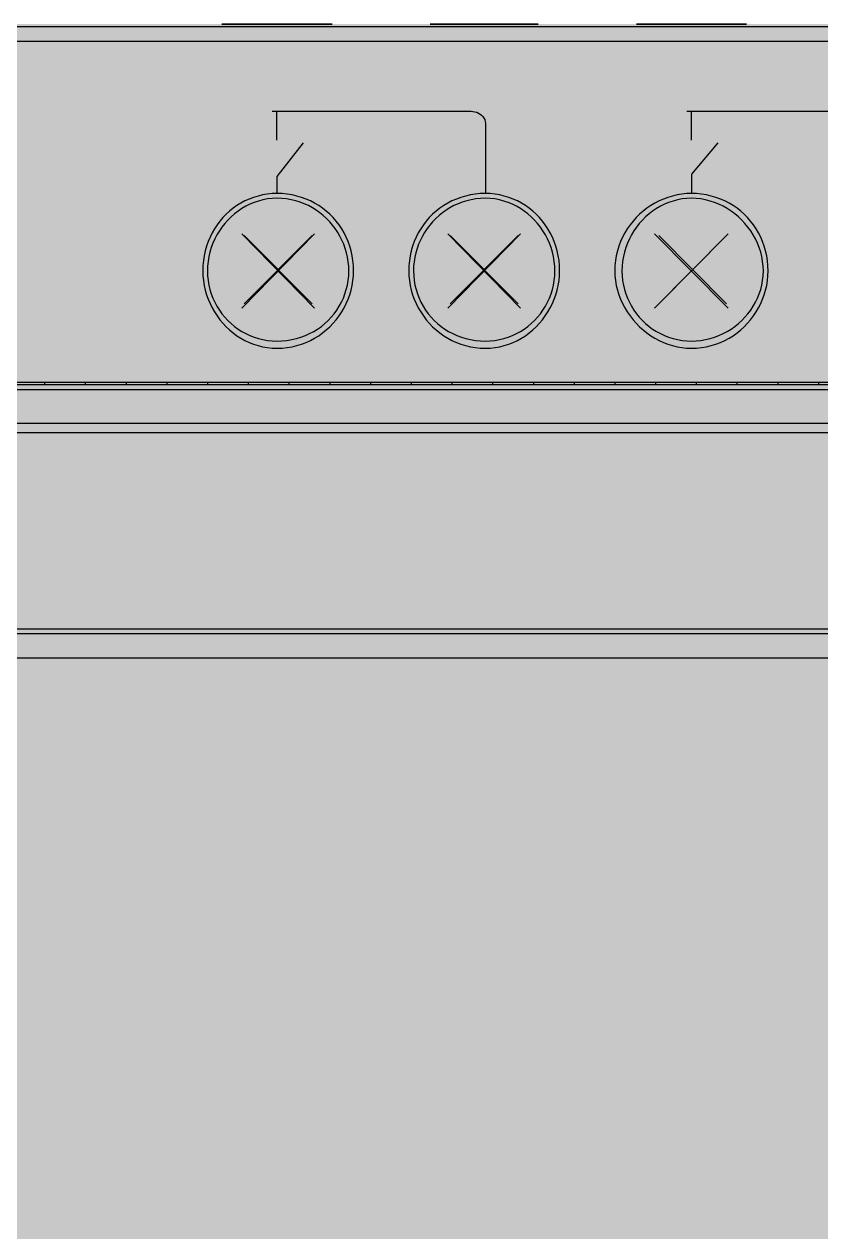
# Model space of a CAD drawing. Header units: millimetres. Extents: x 0 to 966, y -664 to 90.
# Drawn here: x 322 to 351.32, y 45.52 to 90 of the extents above; entities that cross this region are included whole.
import ezdxf

# ---------------------------------------------------------------- set-up
doc = ezdxf.new("R2010")
doc.units = ezdxf.units.MM
for name, color, linetype in [('HDL_BODY', 7, 'Continuous'), ('HDL_COLOUR', 7, 'Continuous'), ('HDL_DETAIL', 7, 'Continuous'), ('HDL_PRINT', 7, 'Continuous')]:
    doc.layers.add(name, color=color, linetype=linetype)

# ---------------------------------------------------------------- blocks, each defined once
blk = doc.blocks.new('M_MHD02R17U.1_FRONT')
at = {"layer": 'HDL_BODY', "true_color": 0x202126}
blk.add_hatch(color=250, dxfattribs=at).paths.add_polyline_path([(0, 0), (144, 0), (144, 90), (0, 90)])
at = {"layer": 'HDL_BODY', "true_color": 0x2a2a30}
blk.add_hatch(color=250, dxfattribs=at).paths.add_polyline_path([(0.4, 20.52), (143.6, 20.52), (143.6, 68.31), (0.4, 68.31)])
at = {"layer": 'HDL_COLOUR', "true_color": 0x1a332c}
for points in [[(81.302, 83.763), (81.124, 83.757), (80.948, 83.739), (80.776, 83.71), (80.607, 83.67), (80.442, 83.62), (80.282, 83.559), (80.126, 83.489), (79.976, 83.408), (79.831, 83.319), (79.693, 83.221), (79.56, 83.114), (79.434, 82.999), (79.315, 82.876), (79.204, 82.745), (79.1, 82.608), (79.004, 82.463), (78.917, 82.312), (78.839, 82.155), (78.77, 81.992), (78.71, 81.824), (78.661, 81.65), (78.622, 81.472), (78.593, 81.289), (78.576, 81.102), (78.57, 80.912), (78.576, 80.731), (78.593, 80.552), (78.622, 80.376), (78.661, 80.203), (78.71, 80.033), (78.77, 79.867), (78.839, 79.706), (78.917, 79.55), (79.004, 79.399), (79.1, 79.253), (79.204, 79.114), (79.315, 78.981), (79.434, 78.856), (79.56, 78.738), (79.693, 78.628), (79.831, 78.526), (79.976, 78.433), (80.126, 78.349), (80.282, 78.275), (80.442, 78.212), (80.607, 78.158), (80.776, 78.116), (80.948, 78.086), (81.124, 78.067), (81.302, 78.061), (81.491, 78.067), (81.676, 78.086), (81.857, 78.116), (82.034, 78.158), (82.206, 78.212), (82.373, 78.275), (82.534, 78.349), (82.69, 78.433), (82.839, 78.526), (82.982, 78.628), (83.118, 78.738), (83.247, 78.856), (83.369, 78.981), (83.483, 79.114), (83.588, 79.253), (83.685, 79.399), (83.774, 79.55), (83.853, 79.706), (83.923, 79.867), (83.983, 80.033), (84.033, 80.203), (84.072, 80.376), (84.1, 80.552), (84.118, 80.731), (84.124, 80.912), (84.118, 81.102), (84.1, 81.289), (84.072, 81.472), (84.033, 81.65), (83.983, 81.824), (83.923, 81.992), (83.853, 82.155), (83.774, 82.312), (83.685, 82.463), (83.588, 82.608), (83.483, 82.745), (83.369, 82.876), (83.247, 82.999), (83.118, 83.114), (82.982, 83.221), (82.839, 83.319), (82.69, 83.408), (82.534, 83.489), (82.373, 83.559), (82.206, 83.62), (82.034, 83.67), (81.857, 83.71), (81.676, 83.739), (81.491, 83.757), (81.302, 83.763)], [(88.975, 83.763), (88.786, 83.757), (88.601, 83.739), (88.42, 83.71), (88.244, 83.67), (88.072, 83.62), (87.905, 83.559), (87.744, 83.489), (87.589, 83.408), (87.439, 83.319), (87.296, 83.221), (87.16, 83.114), (87.031, 82.999), (86.909, 82.876), (86.795, 82.745), (86.69, 82.608), (86.592, 82.463), (86.504, 82.312), (86.424, 82.155), (86.355, 81.992), (86.294, 81.824), (86.245, 81.65), (86.205, 81.472), (86.177, 81.289), (86.159, 81.102), (86.153, 80.912), (86.159, 80.731), (86.177, 80.552), (86.205, 80.376), (86.245, 80.203), (86.294, 80.033), (86.355, 79.867), (86.424, 79.706), (86.504, 79.55), (86.592, 79.399), (86.69, 79.253), (86.795, 79.114), (86.909, 78.981), (87.031, 78.856), (87.16, 78.738), (87.296, 78.628), (87.439, 78.526), (87.589, 78.433), (87.744, 78.349), (87.905, 78.275), (88.072, 78.212), (88.244, 78.158), (88.42, 78.116), (88.601, 78.086), (88.786, 78.067), (88.975, 78.061), (89.153, 78.067), (89.329, 78.086), (89.501, 78.116), (89.67, 78.158), (89.835, 78.212), (89.995, 78.275), (90.151, 78.349), (90.301, 78.433), (90.446, 78.526), (90.584, 78.628), (90.717, 78.738), (90.843, 78.856), (90.962, 78.981), (91.073, 79.114), (91.177, 79.253), (91.273, 79.399), (91.36, 79.55), (91.438, 79.706), (91.507, 79.867), (91.567, 80.033), (91.616, 80.203), (91.655, 80.376), (91.684, 80.552), (91.701, 80.731), (91.707, 80.912), (91.701, 81.102), (91.684, 81.289), (91.655, 81.472), (91.616, 81.65), (91.567, 81.824), (91.507, 81.992), (91.438, 82.155), (91.36, 82.312), (91.273, 82.463), (91.177, 82.608), (91.073, 82.745), (90.962, 82.876), (90.843, 82.999), (90.717, 83.114), (90.584, 83.221), (90.446, 83.319), (90.301, 83.408), (90.151, 83.489), (89.995, 83.559), (89.835, 83.62), (89.67, 83.67), (89.501, 83.71), (89.329, 83.739), (89.153, 83.757), (88.975, 83.763)], [(96.558, 83.763), (96.379, 83.757), (96.202, 83.739), (96.028, 83.71), (95.856, 83.67), (95.688, 83.62), (95.525, 83.559), (95.365, 83.489), (95.21, 83.408), (95.061, 83.319), (94.917, 83.221), (94.779, 83.114), (94.648, 82.999), (94.523, 82.876), (94.407, 82.745), (94.298, 82.608), (94.197, 82.463), (94.105, 82.312), (94.022, 82.155), (93.949, 81.992), (93.886, 81.824), (93.833, 81.65), (93.792, 81.472), (93.761, 81.289), (93.743, 81.102), (93.736, 80.912), (93.743, 80.731), (93.761, 80.552), (93.792, 80.376), (93.833, 80.203), (93.886, 80.033), (93.949, 79.867), (94.022, 79.706), (94.105, 79.55), (94.197, 79.399), (94.298, 79.253), (94.407, 79.114), (94.523, 78.981), (94.648, 78.856), (94.779, 78.738), (94.917, 78.628), (95.061, 78.526), (95.21, 78.433), (95.365, 78.349), (95.525, 78.275), (95.688, 78.212), (95.856, 78.158), (96.028, 78.116), (96.202, 78.086), (96.379, 78.067), (96.558, 78.061), (96.746, 78.067), (96.931, 78.086), (97.112, 78.116), (97.289, 78.158), (97.46, 78.212), (97.627, 78.275), (97.788, 78.349), (97.944, 78.433), (98.093, 78.526), (98.236, 78.628), (98.372, 78.738), (98.502, 78.856), (98.623, 78.981), (98.737, 79.114), (98.843, 79.253), (98.94, 79.399), (99.029, 79.55), (99.108, 79.706), (99.178, 79.867), (99.238, 80.033), (99.288, 80.203), (99.327, 80.376), (99.356, 80.552), (99.373, 80.731), (99.379, 80.912), (99.373, 81.102), (99.356, 81.289), (99.327, 81.472), (99.288, 81.65), (99.238, 81.824), (99.178, 81.992), (99.108, 82.155), (99.029, 82.312), (98.94, 82.463), (98.843, 82.608), (98.737, 82.745), (98.623, 82.876), (98.502, 82.999), (98.372, 83.114), (98.236, 83.221), (98.093, 83.319), (97.944, 83.408), (97.788, 83.489), (97.627, 83.559), (97.46, 83.62), (97.289, 83.67), (97.112, 83.71), (96.931, 83.739), (96.746, 83.757), (96.558, 83.763)], [(81.302, 83.585), (81.127, 83.579), (80.956, 83.56), (80.787, 83.529), (80.623, 83.486), (80.463, 83.432), (80.308, 83.368), (80.157, 83.293), (80.013, 83.209), (79.873, 83.115), (79.741, 83.013), (79.614, 82.902), (79.495, 82.783), (79.383, 82.657), (79.279, 82.524), (79.183, 82.384), (79.095, 82.238), (79.016, 82.087), (78.947, 81.931), (78.887, 81.77), (78.837, 81.605), (78.798, 81.436), (78.769, 81.264), (78.752, 81.089), (78.746, 80.912), (78.752, 80.735), (78.769, 80.561), (78.798, 80.391), (78.837, 80.225), (78.887, 80.063), (78.947, 79.906), (79.016, 79.755), (79.095, 79.608), (79.183, 79.468), (79.279, 79.333), (79.383, 79.206), (79.495, 79.085), (79.614, 78.972), (79.741, 78.867), (79.873, 78.77), (80.013, 78.681), (80.157, 78.602), (80.308, 78.531), (80.463, 78.471), (80.623, 78.421), (80.787, 78.381), (80.956, 78.352), (81.127, 78.334), (81.302, 78.328), (81.488, 78.334), (81.669, 78.352), (81.847, 78.381), (82.019, 78.421), (82.186, 78.471), (82.348, 78.531), (82.505, 78.602), (82.655, 78.681), (82.799, 78.77), (82.936, 78.867), (83.065, 78.972), (83.188, 79.085), (83.302, 79.206), (83.409, 79.333), (83.506, 79.468), (83.595, 79.608), (83.675, 79.755), (83.746, 79.906), (83.806, 80.063), (83.856, 80.225), (83.896, 80.391), (83.925, 80.561), (83.942, 80.735), (83.948, 80.912), (83.943, 81.082), (83.926, 81.25), (83.9, 81.415), (83.863, 81.578), (83.817, 81.737), (83.761, 81.892), (83.696, 82.044), (83.622, 82.19), (83.539, 82.332), (83.449, 82.468), (83.35, 82.599), (83.244, 82.723), (83.13, 82.841), (83.009, 82.951), (82.882, 83.055), (82.748, 83.15), (82.608, 83.237), (82.462, 83.315), (82.31, 83.384), (82.153, 83.444), (81.992, 83.494), (81.826, 83.533), (81.655, 83.562), (81.481, 83.579), (81.302, 83.585)], [(88.975, 83.585), (88.796, 83.579), (88.622, 83.562), (88.451, 83.533), (88.285, 83.494), (88.124, 83.444), (87.967, 83.384), (87.815, 83.315), (87.669, 83.237), (87.529, 83.15), (87.395, 83.055), (87.268, 82.951), (87.147, 82.841), (87.033, 82.723), (86.927, 82.599), (86.828, 82.468), (86.737, 82.332), (86.655, 82.19), (86.581, 82.044), (86.516, 81.892), (86.46, 81.737), (86.414, 81.578), (86.377, 81.415), (86.351, 81.25), (86.334, 81.082), (86.329, 80.912), (86.335, 80.735), (86.352, 80.561), (86.381, 80.391), (86.421, 80.225), (86.471, 80.063), (86.531, 79.906), (86.602, 79.755), (86.682, 79.608), (86.771, 79.468), (86.868, 79.333), (86.975, 79.206), (87.089, 79.085), (87.212, 78.972), (87.341, 78.867), (87.478, 78.77), (87.622, 78.681), (87.772, 78.602), (87.929, 78.531), (88.091, 78.471), (88.258, 78.421), (88.43, 78.381), (88.608, 78.352), (88.789, 78.334), (88.975, 78.328), (89.15, 78.334), (89.321, 78.352), (89.49, 78.381), (89.654, 78.421), (89.814, 78.471), (89.969, 78.531), (90.12, 78.602), (90.264, 78.681), (90.404, 78.77), (90.536, 78.867), (90.663, 78.972), (90.782, 79.085), (90.894, 79.206), (90.998, 79.333), (91.094, 79.468), (91.182, 79.608), (91.261, 79.755), (91.33, 79.906), (91.39, 80.063), (91.44, 80.225), (91.479, 80.391), (91.508, 80.561), (91.525, 80.735), (91.531, 80.912), (91.525, 81.089), (91.508, 81.264), (91.479, 81.436), (91.44, 81.605), (91.39, 81.77), (91.33, 81.931), (91.261, 82.087), (91.182, 82.238), (91.094, 82.384), (90.998, 82.524), (90.894, 82.657), (90.782, 82.783), (90.663, 82.902), (90.536, 83.013), (90.404, 83.115), (90.264, 83.209), (90.12, 83.293), (89.969, 83.368), (89.814, 83.432), (89.654, 83.486), (89.49, 83.529), (89.321, 83.56), (89.15, 83.579), (88.975, 83.585)], [(96.558, 83.585), (96.383, 83.579), (96.211, 83.56), (96.043, 83.529), (95.879, 83.486), (95.719, 83.432), (95.563, 83.368), (95.413, 83.293), (95.268, 83.209), (95.129, 83.115), (94.996, 83.013), (94.87, 82.902), (94.751, 82.783), (94.639, 82.657), (94.534, 82.524), (94.438, 82.384), (94.351, 82.238), (94.272, 82.087), (94.202, 81.931), (94.143, 81.77), (94.093, 81.605), (94.053, 81.436), (94.025, 81.264), (94.007, 81.089), (94.001, 80.912), (94.007, 80.735), (94.025, 80.561), (94.053, 80.391), (94.093, 80.225), (94.143, 80.063), (94.202, 79.906), (94.272, 79.755), (94.351, 79.608), (94.438, 79.468), (94.534, 79.333), (94.639, 79.206), (94.751, 79.085), (94.87, 78.972), (94.996, 78.867), (95.129, 78.77), (95.268, 78.681), (95.413, 78.602), (95.563, 78.531), (95.719, 78.471), (95.879, 78.421), (96.043, 78.381), (96.211, 78.352), (96.383, 78.334), (96.558, 78.328), (96.733, 78.334), (96.906, 78.352), (97.077, 78.381), (97.244, 78.421), (97.407, 78.471), (97.566, 78.531), (97.721, 78.602), (97.871, 78.681), (98.015, 78.77), (98.153, 78.867), (98.285, 78.972), (98.41, 79.085), (98.527, 79.206), (98.637, 79.333), (98.738, 79.468), (98.831, 79.608), (98.915, 79.755), (98.989, 79.906), (99.052, 80.063), (99.106, 80.225), (99.148, 80.391), (99.178, 80.561), (99.197, 80.735), (99.204, 80.912), (99.197, 81.089), (99.178, 81.264), (99.148, 81.436), (99.106, 81.605), (99.052, 81.77), (98.989, 81.931), (98.915, 82.087), (98.831, 82.238), (98.738, 82.384), (98.637, 82.524), (98.527, 82.657), (98.41, 82.783), (98.285, 82.902), (98.153, 83.013), (98.015, 83.115), (97.871, 83.209), (97.721, 83.293), (97.566, 83.368), (97.407, 83.432), (97.244, 83.486), (97.077, 83.529), (96.906, 83.56), (96.733, 83.579), (96.558, 83.585)]]:
    blk.add_hatch(color=250, dxfattribs=at).paths.add_polyline_path(points)
at = {"layer": 'HDL_COLOUR', "true_color": 0x9ea4a8}
for points in [[(83.291, 80.912), (83.274, 81.172), (83.224, 81.428), (83.143, 81.675), (83.03, 81.909), (82.889, 82.126), (82.721, 82.323), (82.53, 82.495), (82.319, 82.64), (82.091, 82.755), (81.85, 82.839), (81.601, 82.89), (81.347, 82.907), (81.093, 82.89), (80.844, 82.839), (80.603, 82.755), (80.375, 82.64), (80.164, 82.495), (79.973, 82.323), (79.805, 82.126), (79.664, 81.909), (79.551, 81.675), (79.469, 81.428), (79.42, 81.172), (79.403, 80.912), (79.42, 80.651), (79.469, 80.395), (79.551, 80.148), (79.664, 79.914), (79.805, 79.697), (79.973, 79.5), (80.164, 79.328), (80.375, 79.183), (80.603, 79.068), (80.844, 78.984), (81.093, 78.933), (81.347, 78.916), (81.601, 78.933), (81.85, 78.984), (82.091, 79.068), (82.319, 79.183), (82.53, 79.328), (82.721, 79.5), (82.889, 79.697), (83.03, 79.914), (83.143, 80.148), (83.224, 80.395), (83.274, 80.651)], [(83.168, 80.957), (83.152, 81.197), (83.106, 81.433), (83.029, 81.661), (82.924, 81.877), (82.791, 82.077), (82.634, 82.258), (82.455, 82.416), (82.257, 82.55), (82.044, 82.657), (81.818, 82.734), (81.585, 82.781), (81.347, 82.797), (81.109, 82.781), (80.876, 82.734), (80.65, 82.657), (80.437, 82.55), (80.239, 82.416), (80.059, 82.258), (79.902, 82.077), (79.77, 81.877), (79.665, 81.661), (79.588, 81.433), (79.542, 81.197), (79.526, 80.957), (79.542, 80.716), (79.588, 80.48), (79.665, 80.253), (79.77, 80.037), (79.902, 79.837), (80.059, 79.656), (80.239, 79.497), (80.437, 79.363), (80.65, 79.257), (80.876, 79.179), (81.109, 79.132), (81.347, 79.117), (81.585, 79.132), (81.818, 79.179), (82.044, 79.257), (82.257, 79.363), (82.455, 79.497), (82.634, 79.656), (82.791, 79.837), (82.924, 80.037), (83.029, 80.253), (83.106, 80.48), (83.152, 80.716)], [(90.874, 80.912), (90.857, 81.172), (90.808, 81.428), (90.726, 81.675), (90.613, 81.909), (90.472, 82.126), (90.304, 82.323), (90.113, 82.495), (89.902, 82.64), (89.674, 82.755), (89.433, 82.839), (89.184, 82.89), (88.93, 82.907), (88.676, 82.89), (88.427, 82.839), (88.186, 82.755), (87.958, 82.64), (87.747, 82.495), (87.556, 82.323), (87.388, 82.126), (87.247, 81.909), (87.134, 81.675), (87.053, 81.428), (87.003, 81.172), (86.986, 80.912), (87.003, 80.651), (87.053, 80.395), (87.134, 80.148), (87.247, 79.914), (87.388, 79.697), (87.556, 79.5), (87.747, 79.328), (87.958, 79.183), (88.186, 79.068), (88.427, 78.984), (88.676, 78.933), (88.93, 78.916), (89.184, 78.933), (89.433, 78.984), (89.674, 79.068), (89.902, 79.183), (90.113, 79.328), (90.304, 79.5), (90.472, 79.697), (90.613, 79.914), (90.726, 80.148), (90.808, 80.395), (90.857, 80.651)], [(90.751, 80.957), (90.735, 81.197), (90.689, 81.433), (90.612, 81.661), (90.507, 81.877), (90.375, 82.077), (90.218, 82.258), (90.038, 82.416), (89.84, 82.55), (89.627, 82.657), (89.401, 82.734), (89.168, 82.781), (88.93, 82.797), (88.692, 82.781), (88.459, 82.734), (88.233, 82.657), (88.02, 82.55), (87.822, 82.416), (87.643, 82.258), (87.486, 82.077), (87.353, 81.877), (87.248, 81.661), (87.171, 81.433), (87.125, 81.197), (87.109, 80.957), (87.125, 80.716), (87.171, 80.48), (87.248, 80.253), (87.353, 80.037), (87.486, 79.837), (87.643, 79.656), (87.822, 79.497), (88.02, 79.363), (88.233, 79.257), (88.459, 79.179), (88.692, 79.132), (88.93, 79.117), (89.168, 79.132), (89.401, 79.179), (89.627, 79.257), (89.84, 79.363), (90.038, 79.497), (90.218, 79.656), (90.375, 79.837), (90.507, 80.037), (90.612, 80.253), (90.689, 80.48), (90.735, 80.716)], [(98.533, 80.912), (98.516, 81.172), (98.465, 81.428), (98.382, 81.675), (98.268, 81.909), (98.125, 82.126), (97.954, 82.323), (97.76, 82.495), (97.545, 82.64), (97.314, 82.755), (97.069, 82.839), (96.816, 82.89), (96.558, 82.907), (96.3, 82.89), (96.047, 82.839), (95.802, 82.755), (95.57, 82.64), (95.356, 82.495), (95.161, 82.323), (94.991, 82.126), (94.847, 81.909), (94.733, 81.675), (94.65, 81.428), (94.6, 81.172), (94.583, 80.912), (94.6, 80.651), (94.65, 80.395), (94.733, 80.148), (94.847, 79.914), (94.991, 79.697), (95.161, 79.5), (95.356, 79.328), (95.57, 79.183), (95.802, 79.068), (96.047, 78.984), (96.3, 78.933), (96.558, 78.916), (96.816, 78.933), (97.069, 78.984), (97.314, 79.068), (97.545, 79.183), (97.76, 79.328), (97.954, 79.5), (98.125, 79.697), (98.268, 79.914), (98.382, 80.148), (98.465, 80.395), (98.516, 80.651)], [(98.423, 80.957), (98.408, 81.197), (98.361, 81.433), (98.285, 81.661), (98.179, 81.877), (98.047, 82.077), (97.89, 82.258), (97.711, 82.416), (97.513, 82.55), (97.299, 82.657), (97.074, 82.734), (96.84, 82.781), (96.602, 82.797), (96.365, 82.781), (96.131, 82.734), (95.906, 82.657), (95.692, 82.55), (95.494, 82.416), (95.315, 82.258), (95.158, 82.077), (95.026, 81.877), (94.92, 81.661), (94.844, 81.433), (94.797, 81.197), (94.782, 80.957), (94.797, 80.716), (94.844, 80.48), (94.92, 80.253), (95.026, 80.037), (95.158, 79.837), (95.315, 79.656), (95.494, 79.497), (95.692, 79.363), (95.906, 79.257), (96.131, 79.179), (96.365, 79.132), (96.602, 79.117), (96.84, 79.132), (97.074, 79.179), (97.299, 79.257), (97.513, 79.363), (97.711, 79.497), (97.89, 79.656), (98.047, 79.837), (98.179, 80.037), (98.285, 80.253), (98.361, 80.48), (98.408, 80.716)]]:
    blk.add_hatch(color=253, dxfattribs=at).paths.add_polyline_path(points)
at = {"layer": 'HDL_PRINT', "true_color": 0xdee1e9}
for points in [[(80.686, 74.316), (80.686, 74.584), (82.008, 74.584), (82.008, 74.316), (81.957, 74.287), (81.911, 74.253), (81.868, 74.213), (81.827, 74.167), (81.787, 74.116), (81.747, 74.06), (81.707, 73.998), (81.664, 73.931), (81.617, 73.859), (81.567, 73.781), (81.54, 73.725), (81.514, 73.664), (81.487, 73.599), (81.461, 73.53), (81.435, 73.458), (81.408, 73.384), (81.382, 73.307), (81.356, 73.228), (81.329, 73.148), (81.302, 73.068), (81.299, 73.009), (81.291, 72.95), (81.28, 72.891), (81.266, 72.832), (81.252, 72.772), (81.238, 72.713), (81.227, 72.654), (81.219, 72.595), (81.216, 72.536), (80.951, 72.536), (80.951, 72.595), (80.952, 72.654), (80.954, 72.713), (80.959, 72.772), (80.966, 72.832), (80.977, 72.891), (80.992, 72.95), (81.012, 73.009), (81.037, 73.068), (81.064, 73.146), (81.091, 73.22), (81.118, 73.29), (81.144, 73.358), (81.171, 73.426), (81.197, 73.493), (81.224, 73.561), (81.25, 73.631), (81.276, 73.704), (81.302, 73.781), (81.331, 73.835), (81.365, 73.889), (81.401, 73.943), (81.44, 73.996), (81.479, 74.05), (81.519, 74.103), (81.557, 74.156), (81.594, 74.21), (81.627, 74.263), (81.656, 74.316), (80.686, 74.316)], [(88.359, 72.536), (88.359, 74.584), (88.621, 74.584), (88.621, 72.713), (89.591, 72.713), (89.591, 72.536), (88.359, 72.536)]]:
    blk.add_hatch(color=254, dxfattribs=at).paths.add_polyline_path(points)
h = blk.add_hatch(color=254, dxfattribs=at)
h.paths.add_polyline_path([(96.293, 73.604), (96.256, 73.637), (96.218, 73.663), (96.181, 73.684), (96.143, 73.703), (96.105, 73.723), (96.066, 73.748), (96.028, 73.781), (96.023, 73.82), (96.011, 73.858), (95.994, 73.897), (95.976, 73.935), (95.959, 73.973), (95.947, 74.011), (95.942, 74.049), (95.946, 74.112), (95.957, 74.168), (95.974, 74.217), (95.996, 74.261), (96.023, 74.301), (96.052, 74.338), (96.084, 74.373), (96.117, 74.406), (96.155, 74.439), (96.199, 74.471), (96.25, 74.501), (96.305, 74.528), (96.365, 74.551), (96.427, 74.568), (96.492, 74.58), (96.558, 74.584), (96.624, 74.58), (96.689, 74.568), (96.752, 74.551), (96.812, 74.528), (96.867, 74.501), (96.918, 74.471), (96.962, 74.439), (96.998, 74.406), (97.032, 74.373), (97.064, 74.338), (97.094, 74.301), (97.121, 74.261), (97.144, 74.217), (97.162, 74.168), (97.173, 74.112), (97.177, 74.049), (97.172, 74.011), (97.159, 73.973), (97.142, 73.935), (97.123, 73.897), (97.105, 73.858), (97.093, 73.82), (97.088, 73.781), (97.049, 73.748), (97.012, 73.723), (96.974, 73.703), (96.936, 73.684), (96.899, 73.663), (96.861, 73.637), (96.823, 73.604), (96.885, 73.6), (96.94, 73.588), (96.988, 73.571), (97.032, 73.549), (97.072, 73.522), (97.109, 73.492), (97.143, 73.46), (97.177, 73.426), (97.181, 73.392), (97.19, 73.357), (97.204, 73.321), (97.22, 73.281), (97.236, 73.237), (97.25, 73.188), (97.259, 73.132), (97.263, 73.068), (97.259, 73.006), (97.248, 72.951), (97.231, 72.902), (97.209, 72.858), (97.182, 72.818), (97.153, 72.782), (97.121, 72.747), (97.088, 72.713), (97.029, 72.66), (96.97, 72.619), (96.911, 72.588), (96.852, 72.566), (96.793, 72.551), (96.734, 72.542), (96.675, 72.538), (96.616, 72.536), (96.558, 72.536), (96.499, 72.536), (96.442, 72.538), (96.385, 72.542), (96.331, 72.551), (96.28, 72.566), (96.232, 72.588), (96.189, 72.619), (96.15, 72.66), (96.117, 72.713), (96.065, 72.746), (96.024, 72.785), (95.994, 72.829), (95.972, 72.878), (95.957, 72.929), (95.948, 72.984), (95.944, 73.041), (95.942, 73.099), (95.942, 73.158), (95.942, 73.197), (95.944, 73.235), (95.949, 73.273), (95.958, 73.311), (95.973, 73.349), (95.996, 73.388), (96.028, 73.426), (96.038, 73.464), (96.066, 73.501), (96.105, 73.534), (96.152, 73.562), (96.203, 73.584), (96.251, 73.598), (96.293, 73.604)])
h.paths.add_polyline_path([(96.117, 73.158), (96.122, 73.12), (96.135, 73.082), (96.153, 73.044), (96.172, 73.006), (96.189, 72.967), (96.202, 72.929), (96.207, 72.891), (96.212, 72.858), (96.226, 72.833), (96.248, 72.813), (96.276, 72.794), (96.308, 72.773), (96.344, 72.747), (96.382, 72.713), (96.392, 72.713), (96.418, 72.713), (96.457, 72.713), (96.505, 72.713), (96.558, 72.713), (96.601, 72.714), (96.649, 72.715), (96.7, 72.72), (96.747, 72.73), (96.786, 72.746), (96.813, 72.77), (96.823, 72.804), (96.861, 72.841), (96.897, 72.879), (96.929, 72.917), (96.957, 72.955), (96.979, 72.993), (96.993, 73.031), (96.998, 73.068), (96.994, 73.132), (96.983, 73.188), (96.966, 73.237), (96.944, 73.281), (96.917, 73.321), (96.888, 73.357), (96.856, 73.392), (96.823, 73.426), (96.813, 73.459), (96.786, 73.483), (96.747, 73.499), (96.7, 73.509), (96.649, 73.514), (96.601, 73.516), (96.558, 73.516), (96.52, 73.516), (96.482, 73.514), (96.444, 73.509), (96.407, 73.499), (96.369, 73.483), (96.331, 73.459), (96.293, 73.426), (96.256, 73.388), (96.22, 73.349), (96.188, 73.311), (96.159, 73.273), (96.137, 73.235), (96.123, 73.197), (96.117, 73.158)])
h.paths.add_polyline_path([(96.207, 74.049), (96.211, 74.011), (96.224, 73.973), (96.241, 73.935), (96.259, 73.897), (96.276, 73.858), (96.288, 73.82), (96.293, 73.781), (96.331, 73.776), (96.369, 73.764), (96.407, 73.747), (96.444, 73.728), (96.482, 73.711), (96.52, 73.699), (96.558, 73.694), (96.596, 73.699), (96.634, 73.711), (96.671, 73.728), (96.709, 73.747), (96.747, 73.764), (96.785, 73.776), (96.823, 73.781), (96.828, 73.82), (96.84, 73.858), (96.858, 73.897), (96.877, 73.935), (96.894, 73.973), (96.907, 74.011), (96.912, 74.049), (96.907, 74.087), (96.894, 74.126), (96.877, 74.164), (96.858, 74.203), (96.84, 74.241), (96.828, 74.279), (96.823, 74.316), (96.785, 74.321), (96.747, 74.334), (96.709, 74.352), (96.671, 74.371), (96.634, 74.389), (96.596, 74.401), (96.558, 74.406), (96.52, 74.401), (96.482, 74.389), (96.444, 74.371), (96.407, 74.352), (96.369, 74.334), (96.331, 74.321), (96.293, 74.316), (96.288, 74.279), (96.276, 74.241), (96.259, 74.203), (96.241, 74.164), (96.224, 74.126), (96.211, 74.087), (96.207, 74.049)])
at = {"layer": 'HDL_DETAIL', "color": 251, "true_color": 0x52555c}
for points in [[(4.497, 89.91), (139.503, 89.91)], [(79.276, 90), (79.285, 90), (79.311, 90), (79.354, 90), (79.413, 90), (79.486, 90), (79.573, 90), (79.673, 90), (79.784, 90), (79.907, 90), (80.04, 90), (80.182, 90), (80.332, 90), (80.449, 90), (80.568, 90), (80.688, 90), (80.81, 90), (80.932, 90), (81.056, 90), (81.179, 90), (81.303, 90), (81.427, 90), (81.551, 90), (81.674, 90), (81.796, 90), (81.918, 90), (82.038, 90), (82.156, 90), (82.273, 90), (82.423, 90), (82.566, 90), (82.699, 90), (82.822, 90), (82.934, 90), (83.034, 90), (83.122, 90), (83.195, 90), (83.254, 90), (83.297, 90), (83.323, 90), (83.332, 90)], [(83.332, 90), (83.323, 90), (83.297, 90), (83.254, 90), (83.195, 90), (83.122, 90), (83.034, 90), (82.934, 90), (82.822, 90), (82.699, 90), (82.566, 90), (82.423, 90), (82.273, 90), (82.156, 90), (82.038, 90), (81.918, 90), (81.796, 90), (81.674, 90), (81.551, 90), (81.427, 90), (81.303, 90), (81.179, 90), (81.056, 90), (80.932, 90), (80.81, 90), (80.688, 90), (80.568, 90), (80.449, 90), (80.332, 90), (80.182, 90), (80.04, 90), (79.907, 90), (79.784, 90), (79.673, 90), (79.573, 90), (79.486, 90), (79.413, 90), (79.354, 90), (79.311, 90), (79.285, 90), (79.276, 90)], [(86.945, 90), (86.952, 90), (86.974, 90), (87.01, 90), (87.06, 90), (87.123, 90), (87.199, 90), (87.288, 90), (87.39, 90), (87.504, 90), (87.629, 90), (87.767, 90), (87.915, 90), (88.033, 90), (88.155, 90), (88.279, 90), (88.406, 90), (88.536, 90), (88.666, 90), (88.798, 90), (88.93, 90), (89.062, 90), (89.194, 90), (89.325, 90), (89.454, 90), (89.581, 90), (89.705, 90), (89.827, 90), (89.945, 90), (90.093, 90), (90.231, 90), (90.356, 90), (90.47, 90), (90.572, 90), (90.661, 90), (90.737, 90), (90.8, 90), (90.85, 90), (90.886, 90), (90.908, 90), (90.915, 90)], [(90.915, 90), (90.908, 90), (90.886, 90), (90.85, 90), (90.8, 90), (90.737, 90), (90.661, 90), (90.572, 90), (90.47, 90), (90.356, 90), (90.231, 90), (90.093, 90), (89.945, 90), (89.827, 90), (89.705, 90), (89.581, 90), (89.454, 90), (89.325, 90), (89.194, 90), (89.062, 90), (88.93, 90), (88.798, 90), (88.666, 90), (88.536, 90), (88.406, 90), (88.279, 90), (88.155, 90), (88.033, 90), (87.915, 90), (87.767, 90), (87.629, 90), (87.504, 90), (87.39, 90), (87.288, 90), (87.199, 90), (87.123, 90), (87.06, 90), (87.01, 90), (86.974, 90), (86.952, 90), (86.945, 90)], [(94.531, 90), (94.538, 90), (94.56, 90), (94.596, 90), (94.645, 90), (94.708, 90), (94.784, 90), (94.873, 90), (94.975, 90), (95.089, 90), (95.215, 90), (95.352, 90), (95.501, 90), (95.634, 90), (95.766, 90), (95.897, 90), (96.029, 90), (96.16, 90), (96.29, 90), (96.42, 90), (96.548, 90), (96.676, 90), (96.802, 90), (96.927, 90), (97.051, 90), (97.173, 90), (97.293, 90), (97.412, 90), (97.528, 90), (97.678, 90), (97.82, 90), (97.953, 90), (98.077, 90), (98.189, 90), (98.289, 90), (98.376, 90), (98.45, 90), (98.509, 90), (98.552, 90), (98.578, 90), (98.588, 90)], [(98.588, 90), (98.578, 90), (98.552, 90), (98.509, 90), (98.45, 90), (98.376, 90), (98.289, 90), (98.189, 90), (98.077, 90), (97.953, 90), (97.82, 90), (97.678, 90), (97.528, 90), (97.412, 90), (97.293, 90), (97.173, 90), (97.051, 90), (96.927, 90), (96.802, 90), (96.676, 90), (96.548, 90), (96.42, 90), (96.29, 90), (96.16, 90), (96.029, 90), (95.897, 90), (95.766, 90), (95.634, 90), (95.501, 90), (95.352, 90), (95.215, 90), (95.089, 90), (94.975, 90), (94.873, 90), (94.784, 90), (94.708, 90), (94.645, 90), (94.596, 90), (94.56, 90), (94.538, 90), (94.531, 90)], [(5.026, 89.377), (138.973, 89.377)], [(81.127, 86.791), (88.445, 86.791), (88.517, 86.787), (88.588, 86.774), (88.656, 86.753), (88.721, 86.725), (88.781, 86.689), (88.835, 86.647), (88.882, 86.598), (88.921, 86.543), (88.95, 86.483), (88.968, 86.417), (88.975, 86.346), (88.975, 83.763)], [(81.302, 85.723), (81.302, 86.791)], [(96.382, 86.791), (103.7, 86.791)], [(96.558, 85.723), (96.558, 86.791)], [(82.273, 85.633), (81.302, 84.385), (81.302, 83.763)], [(97.528, 85.633), (96.558, 84.475), (96.558, 83.763)], [(5.555, 76.812), (138.533, 76.812)], [(5.555, 76.722), (138.533, 76.722)], [(5.555, 76.545), (138.533, 76.545)], [(72.749, 76.812), (72.749, 76.722)], [(74.249, 76.812), (74.249, 76.722)], [(75.749, 76.812), (75.749, 76.722)], [(77.246, 76.812), (77.246, 76.722)], [(78.746, 76.812), (78.746, 76.722)], [(80.246, 76.812), (80.246, 76.722)], [(81.743, 76.812), (81.743, 76.722)], [(83.243, 76.812), (83.243, 76.722)], [(84.743, 76.812), (84.743, 76.722)], [(86.24, 76.812), (86.24, 76.722)], [(87.74, 76.812), (87.74, 76.722)], [(89.24, 76.812), (89.24, 76.722)], [(90.74, 76.812), (90.74, 76.722)], [(92.237, 76.812), (92.237, 76.722)], [(93.736, 76.812), (93.736, 76.722)], [(95.236, 76.812), (95.236, 76.722)], [(96.733, 76.812), (96.733, 76.722)], [(98.233, 76.812), (98.233, 76.722)], [(99.733, 76.812), (99.733, 76.722)], [(101.23, 76.812), (101.23, 76.722)], [(138.533, 75.297), (5.555, 75.297)], [(138.533, 74.942), (5.555, 74.942)], [(1.234, 67.724), (142.765, 67.724)], [(142.589, 67.544), (1.411, 67.544)], [(142.5, 66.653), (1.499, 66.653)]]:
    blk.add_lwpolyline(points, dxfattribs=at)
for points in [[(81.302, 83.763), (81.124, 83.757), (80.948, 83.739), (80.776, 83.71), (80.607, 83.67), (80.442, 83.62), (80.282, 83.559), (80.126, 83.489), (79.976, 83.408), (79.831, 83.319), (79.693, 83.221), (79.56, 83.114), (79.434, 82.999), (79.315, 82.876), (79.204, 82.745), (79.1, 82.608), (79.004, 82.463), (78.917, 82.312), (78.839, 82.155), (78.77, 81.992), (78.71, 81.824), (78.661, 81.65), (78.622, 81.472), (78.593, 81.289), (78.576, 81.102), (78.57, 80.912), (78.576, 80.731), (78.593, 80.552), (78.622, 80.376), (78.661, 80.203), (78.71, 80.033), (78.77, 79.867), (78.839, 79.706), (78.917, 79.55), (79.004, 79.399), (79.1, 79.253), (79.204, 79.114), (79.315, 78.981), (79.434, 78.856), (79.56, 78.738), (79.693, 78.628), (79.831, 78.526), (79.976, 78.433), (80.126, 78.349), (80.282, 78.275), (80.442, 78.212), (80.607, 78.158), (80.776, 78.116), (80.948, 78.086), (81.124, 78.067), (81.302, 78.061), (81.491, 78.067), (81.676, 78.086), (81.857, 78.116), (82.034, 78.158), (82.206, 78.212), (82.373, 78.275), (82.534, 78.349), (82.69, 78.433), (82.839, 78.526), (82.982, 78.628), (83.118, 78.738), (83.247, 78.856), (83.369, 78.981), (83.483, 79.114), (83.588, 79.253), (83.685, 79.399), (83.774, 79.55), (83.853, 79.706), (83.923, 79.867), (83.983, 80.033), (84.033, 80.203), (84.072, 80.376), (84.1, 80.552), (84.118, 80.731), (84.124, 80.912), (84.118, 81.102), (84.1, 81.289), (84.072, 81.472), (84.033, 81.65), (83.983, 81.824), (83.923, 81.992), (83.853, 82.155), (83.774, 82.312), (83.685, 82.463), (83.588, 82.608), (83.483, 82.745), (83.369, 82.876), (83.247, 82.999), (83.118, 83.114), (82.982, 83.221), (82.839, 83.319), (82.69, 83.408), (82.534, 83.489), (82.373, 83.559), (82.206, 83.62), (82.034, 83.67), (81.857, 83.71), (81.676, 83.739), (81.491, 83.757), (81.302, 83.763)], [(88.975, 83.763), (88.786, 83.757), (88.601, 83.739), (88.42, 83.71), (88.244, 83.67), (88.072, 83.62), (87.905, 83.559), (87.744, 83.489), (87.589, 83.408), (87.439, 83.319), (87.296, 83.221), (87.16, 83.114), (87.031, 82.999), (86.909, 82.876), (86.795, 82.745), (86.69, 82.608), (86.592, 82.463), (86.504, 82.312), (86.424, 82.155), (86.355, 81.992), (86.294, 81.824), (86.245, 81.65), (86.205, 81.472), (86.177, 81.289), (86.159, 81.102), (86.153, 80.912), (86.159, 80.731), (86.177, 80.552), (86.205, 80.376), (86.245, 80.203), (86.294, 80.033), (86.355, 79.867), (86.424, 79.706), (86.504, 79.55), (86.592, 79.399), (86.69, 79.253), (86.795, 79.114), (86.909, 78.981), (87.031, 78.856), (87.16, 78.738), (87.296, 78.628), (87.439, 78.526), (87.589, 78.433), (87.744, 78.349), (87.905, 78.275), (88.072, 78.212), (88.244, 78.158), (88.42, 78.116), (88.601, 78.086), (88.786, 78.067), (88.975, 78.061), (89.153, 78.067), (89.329, 78.086), (89.501, 78.116), (89.67, 78.158), (89.835, 78.212), (89.995, 78.275), (90.151, 78.349), (90.301, 78.433), (90.446, 78.526), (90.584, 78.628), (90.717, 78.738), (90.843, 78.856), (90.962, 78.981), (91.073, 79.114), (91.177, 79.253), (91.273, 79.399), (91.36, 79.55), (91.438, 79.706), (91.507, 79.867), (91.567, 80.033), (91.616, 80.203), (91.655, 80.376), (91.684, 80.552), (91.701, 80.731), (91.707, 80.912), (91.701, 81.102), (91.684, 81.289), (91.655, 81.472), (91.616, 81.65), (91.567, 81.824), (91.507, 81.992), (91.438, 82.155), (91.36, 82.312), (91.273, 82.463), (91.177, 82.608), (91.073, 82.745), (90.962, 82.876), (90.843, 82.999), (90.717, 83.114), (90.584, 83.221), (90.446, 83.319), (90.301, 83.408), (90.151, 83.489), (89.995, 83.559), (89.835, 83.62), (89.67, 83.67), (89.501, 83.71), (89.329, 83.739), (89.153, 83.757), (88.975, 83.763)], [(96.558, 83.763), (96.379, 83.757), (96.202, 83.739), (96.028, 83.71), (95.856, 83.67), (95.688, 83.62), (95.525, 83.559), (95.365, 83.489), (95.21, 83.408), (95.061, 83.319), (94.917, 83.221), (94.779, 83.114), (94.648, 82.999), (94.523, 82.876), (94.407, 82.745), (94.298, 82.608), (94.197, 82.463), (94.105, 82.312), (94.022, 82.155), (93.949, 81.992), (93.886, 81.824), (93.833, 81.65), (93.792, 81.472), (93.761, 81.289), (93.743, 81.102), (93.736, 80.912), (93.743, 80.731), (93.761, 80.552), (93.792, 80.376), (93.833, 80.203), (93.886, 80.033), (93.949, 79.867), (94.022, 79.706), (94.105, 79.55), (94.197, 79.399), (94.298, 79.253), (94.407, 79.114), (94.523, 78.981), (94.648, 78.856), (94.779, 78.738), (94.917, 78.628), (95.061, 78.526), (95.21, 78.433), (95.365, 78.349), (95.525, 78.275), (95.688, 78.212), (95.856, 78.158), (96.028, 78.116), (96.202, 78.086), (96.379, 78.067), (96.558, 78.061), (96.746, 78.067), (96.931, 78.086), (97.112, 78.116), (97.289, 78.158), (97.46, 78.212), (97.627, 78.275), (97.788, 78.349), (97.944, 78.433), (98.093, 78.526), (98.236, 78.628), (98.372, 78.738), (98.502, 78.856), (98.623, 78.981), (98.737, 79.114), (98.843, 79.253), (98.94, 79.399), (99.029, 79.55), (99.108, 79.706), (99.178, 79.867), (99.238, 80.033), (99.288, 80.203), (99.327, 80.376), (99.356, 80.552), (99.373, 80.731), (99.379, 80.912), (99.373, 81.102), (99.356, 81.289), (99.327, 81.472), (99.288, 81.65), (99.238, 81.824), (99.178, 81.992), (99.108, 82.155), (99.029, 82.312), (98.94, 82.463), (98.843, 82.608), (98.737, 82.745), (98.623, 82.876), (98.502, 82.999), (98.372, 83.114), (98.236, 83.221), (98.093, 83.319), (97.944, 83.408), (97.788, 83.489), (97.627, 83.559), (97.46, 83.62), (97.289, 83.67), (97.112, 83.71), (96.931, 83.739), (96.746, 83.757), (96.558, 83.763)], [(81.302, 83.585), (81.127, 83.579), (80.956, 83.56), (80.787, 83.529), (80.623, 83.486), (80.463, 83.432), (80.308, 83.368), (80.157, 83.293), (80.013, 83.209), (79.873, 83.115), (79.741, 83.013), (79.614, 82.902), (79.495, 82.783), (79.383, 82.657), (79.279, 82.524), (79.183, 82.384), (79.095, 82.238), (79.016, 82.087), (78.947, 81.931), (78.887, 81.77), (78.837, 81.605), (78.798, 81.436), (78.769, 81.264), (78.752, 81.089), (78.746, 80.912), (78.752, 80.735), (78.769, 80.561), (78.798, 80.391), (78.837, 80.225), (78.887, 80.063), (78.947, 79.906), (79.016, 79.755), (79.095, 79.608), (79.183, 79.468), (79.279, 79.333), (79.383, 79.206), (79.495, 79.085), (79.614, 78.972), (79.741, 78.867), (79.873, 78.77), (80.013, 78.681), (80.157, 78.602), (80.308, 78.531), (80.463, 78.471), (80.623, 78.421), (80.787, 78.381), (80.956, 78.352), (81.127, 78.334), (81.302, 78.328), (81.488, 78.334), (81.669, 78.352), (81.847, 78.381), (82.019, 78.421), (82.186, 78.471), (82.348, 78.531), (82.505, 78.602), (82.655, 78.681), (82.799, 78.77), (82.936, 78.867), (83.065, 78.972), (83.188, 79.085), (83.302, 79.206), (83.409, 79.333), (83.506, 79.468), (83.595, 79.608), (83.675, 79.755), (83.746, 79.906), (83.806, 80.063), (83.856, 80.225), (83.896, 80.391), (83.925, 80.561), (83.942, 80.735), (83.948, 80.912), (83.943, 81.082), (83.926, 81.25), (83.9, 81.415), (83.863, 81.578), (83.817, 81.737), (83.761, 81.892), (83.696, 82.044), (83.622, 82.19), (83.539, 82.332), (83.449, 82.468), (83.35, 82.599), (83.244, 82.723), (83.13, 82.841), (83.009, 82.951), (82.882, 83.055), (82.748, 83.15), (82.608, 83.237), (82.462, 83.315), (82.31, 83.384), (82.153, 83.444), (81.992, 83.494), (81.826, 83.533), (81.655, 83.562), (81.481, 83.579), (81.302, 83.585)], [(88.975, 83.585), (88.796, 83.579), (88.622, 83.562), (88.451, 83.533), (88.285, 83.494), (88.124, 83.444), (87.967, 83.384), (87.815, 83.315), (87.669, 83.237), (87.529, 83.15), (87.395, 83.055), (87.268, 82.951), (87.147, 82.841), (87.033, 82.723), (86.927, 82.599), (86.828, 82.468), (86.737, 82.332), (86.655, 82.19), (86.581, 82.044), (86.516, 81.892), (86.46, 81.737), (86.414, 81.578), (86.377, 81.415), (86.351, 81.25), (86.334, 81.082), (86.329, 80.912), (86.335, 80.735), (86.352, 80.561), (86.381, 80.391), (86.421, 80.225), (86.471, 80.063), (86.531, 79.906), (86.602, 79.755), (86.682, 79.608), (86.771, 79.468), (86.868, 79.333), (86.975, 79.206), (87.089, 79.085), (87.212, 78.972), (87.341, 78.867), (87.478, 78.77), (87.622, 78.681), (87.772, 78.602), (87.929, 78.531), (88.091, 78.471), (88.258, 78.421), (88.43, 78.381), (88.608, 78.352), (88.789, 78.334), (88.975, 78.328), (89.15, 78.334), (89.321, 78.352), (89.49, 78.381), (89.654, 78.421), (89.814, 78.471), (89.969, 78.531), (90.12, 78.602), (90.264, 78.681), (90.404, 78.77), (90.536, 78.867), (90.663, 78.972), (90.782, 79.085), (90.894, 79.206), (90.998, 79.333), (91.094, 79.468), (91.182, 79.608), (91.261, 79.755), (91.33, 79.906), (91.39, 80.063), (91.44, 80.225), (91.479, 80.391), (91.508, 80.561), (91.525, 80.735), (91.531, 80.912), (91.525, 81.089), (91.508, 81.264), (91.479, 81.436), (91.44, 81.605), (91.39, 81.77), (91.33, 81.931), (91.261, 82.087), (91.182, 82.238), (91.094, 82.384), (90.998, 82.524), (90.894, 82.657), (90.782, 82.783), (90.663, 82.902), (90.536, 83.013), (90.404, 83.115), (90.264, 83.209), (90.12, 83.293), (89.969, 83.368), (89.814, 83.432), (89.654, 83.486), (89.49, 83.529), (89.321, 83.56), (89.15, 83.579), (88.975, 83.585)], [(96.558, 83.585), (96.383, 83.579), (96.211, 83.56), (96.043, 83.529), (95.879, 83.486), (95.719, 83.432), (95.563, 83.368), (95.413, 83.293), (95.268, 83.209), (95.129, 83.115), (94.996, 83.013), (94.87, 82.902), (94.751, 82.783), (94.639, 82.657), (94.534, 82.524), (94.438, 82.384), (94.351, 82.238), (94.272, 82.087), (94.202, 81.931), (94.143, 81.77), (94.093, 81.605), (94.053, 81.436), (94.025, 81.264), (94.007, 81.089), (94.001, 80.912), (94.007, 80.735), (94.025, 80.561), (94.053, 80.391), (94.093, 80.225), (94.143, 80.063), (94.202, 79.906), (94.272, 79.755), (94.351, 79.608), (94.438, 79.468), (94.534, 79.333), (94.639, 79.206), (94.751, 79.085), (94.87, 78.972), (94.996, 78.867), (95.129, 78.77), (95.268, 78.681), (95.413, 78.602), (95.563, 78.531), (95.719, 78.471), (95.879, 78.421), (96.043, 78.381), (96.211, 78.352), (96.383, 78.334), (96.558, 78.328), (96.733, 78.334), (96.906, 78.352), (97.077, 78.381), (97.244, 78.421), (97.407, 78.471), (97.566, 78.531), (97.721, 78.602), (97.871, 78.681), (98.015, 78.77), (98.153, 78.867), (98.285, 78.972), (98.41, 79.085), (98.527, 79.206), (98.637, 79.333), (98.738, 79.468), (98.831, 79.608), (98.915, 79.755), (98.989, 79.906), (99.052, 80.063), (99.106, 80.225), (99.148, 80.391), (99.178, 80.561), (99.197, 80.735), (99.204, 80.912), (99.197, 81.089), (99.178, 81.264), (99.148, 81.436), (99.106, 81.605), (99.052, 81.77), (98.989, 81.931), (98.915, 82.087), (98.831, 82.238), (98.738, 82.384), (98.637, 82.524), (98.527, 82.657), (98.41, 82.783), (98.285, 82.902), (98.153, 83.013), (98.015, 83.115), (97.871, 83.209), (97.721, 83.293), (97.566, 83.368), (97.407, 83.432), (97.244, 83.486), (97.077, 83.529), (96.906, 83.56), (96.733, 83.579), (96.558, 83.585)]]:
    blk.add_lwpolyline(points, close=True, dxfattribs=at)
at = {"layer": 'HDL_DETAIL', "color": 250, "true_color": 0x25292b}
for points in [[(80.014, 79.543), (82.68, 82.28)], [(80.014, 82.28), (82.68, 79.543)], [(80.098, 79.695), (82.595, 82.218)], [(80.098, 82.218), (82.595, 79.695)], [(87.597, 79.543), (90.263, 82.28)], [(87.597, 82.28), (90.263, 79.543)], [(87.682, 79.695), (90.179, 82.218)], [(87.682, 82.218), (90.179, 79.695)], [(95.204, 79.543), (97.912, 82.28)], [(95.204, 82.28), (97.912, 79.543)], [(95.354, 79.695), (97.851, 82.218)], [(95.354, 82.218), (97.851, 79.695)]]:
    blk.add_lwpolyline(points, dxfattribs=at)

msp = doc.modelspace()

# ---------------------------------------------------------------- block references
msp.add_blockref('M_MHD02R17U.1_FRONT', (250, 0))

doc.saveas('drawing.dxf')
